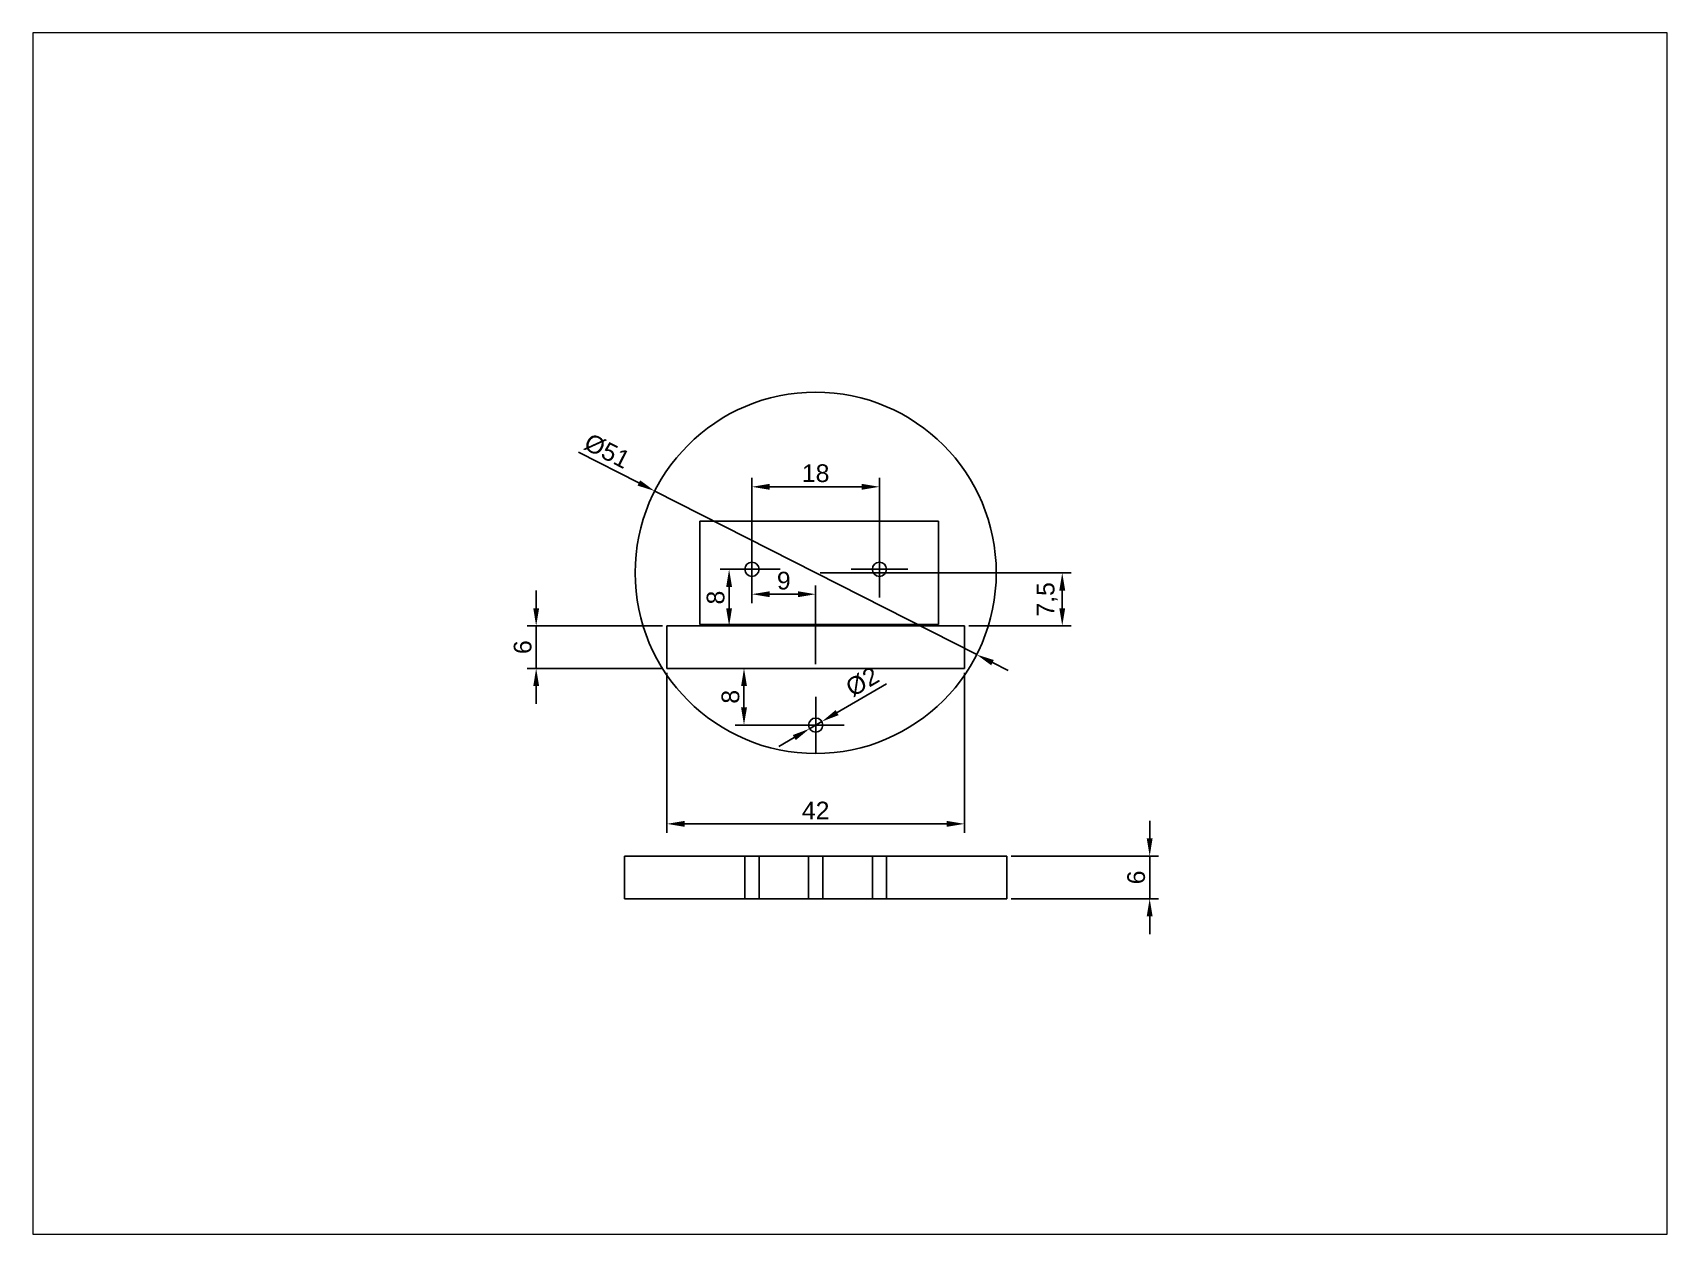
# Paper-space layout 'Sheet1' of a CAD drawing. Header units: millimetres. Extents: x 22 to 252, y 15 to 184.
# The model-space entities are those that its viewports show. They can reach past a viewport. Long polylines and large blocks are cut down to what shows.
import ezdxf

# ---------------------------------------------------------------- set-up
doc = ezdxf.new("R2010")
doc.units = ezdxf.units.MM
doc.linetypes.add('DASH2', pattern=[19.05, 12.7, -6.35])
for name, color, linetype in [('Camera', 3, 'Continuous'), ('Dim', 5, 'Continuous'), ('Hidden', 2, 'DASH2'), ('Mark', 6, 'Continuous')]:
    doc.layers.add(name, color=color, linetype=linetype)
doc.styles.get("Standard").update_dxf_attribs({"font": 'arial.ttf'})
doc.dimstyles.new('ISO-25', dxfattribs={"dimtxt": 2.5, "dimasz": 2.5, "dimexe": 1.25, "dimexo": 0.625, "dimtad": 1, "dimtxsty": 'Standard', "dimcen": 2.5, "dimadec": 0, "dimazin": 0, "dimtfac": 1, "dimtmove": 0, "dimatfit": 3, "dimfxl": 1, "dimarcsym": 0})

# ---------------------------------------------------------------- blocks, each defined once
blk = doc.blocks.new('*D7')
at = {"layer": 'Defpoints', "color": 0}
for p in [(159.16, 67.95), (159.16, 61.95), (179.33, 61.95)]:
    blk.add_point(p, dxfattribs=at)
at = {"layer": 'Dim', "color": 0, "lineweight": -2}
for p, q in [((179.33, 70.45), (179.33, 72.95)), ((159.79, 67.95), (180.58, 67.95)), ((179.33, 67.95), (179.33, 61.95)), ((159.79, 61.95), (180.58, 61.95)), ((179.33, 59.45), (179.33, 56.95))]:
    blk.add_line(p, q, dxfattribs=at)
at = {"layer": 'Dim', "color": 0}
for points in [[(178.91, 70.45), (179.74, 70.45), (179.33, 67.95)], [(179.74, 59.45), (178.91, 59.45), (179.33, 61.95)]]:
    blk.add_solid(points, dxfattribs=at)
at = {"layer": 'Dim', "color": 0, "insert": (177.43, 64.95), "char_height": 2.5, "attachment_point": 5, "rotation": 90}
blk.add_mtext('6', dxfattribs=at)
blk = doc.blocks.new('*D25')
at = {"layer": 'Defpoints', "color": 0}
for p in [(111.16, 94.45), (153.16, 94.45), (153.16, 72.51)]:
    blk.add_point(p, dxfattribs=at)
at = {"layer": 'Dim', "color": 0, "lineweight": -2}
for p, q in [((111.16, 93.82), (111.16, 71.26)), ((153.16, 93.82), (153.16, 71.26)), ((113.66, 72.51), (150.66, 72.51))]:
    blk.add_line(p, q, dxfattribs=at)
at = {"layer": 'Dim', "color": 0}
for points in [[(113.66, 72.93), (113.66, 72.09), (111.16, 72.51)], [(150.66, 72.09), (150.66, 72.93), (153.16, 72.51)]]:
    blk.add_solid(points, dxfattribs=at)
at = {"layer": 'Dim', "color": 0, "insert": (132.16, 74.39), "char_height": 2.5, "attachment_point": 5}
blk.add_mtext('42', dxfattribs=at)
blk = doc.blocks.new('*D26')
at = {"layer": 'Defpoints', "color": 0}
for p in [(111.16, 100.45), (92.69, 94.45), (111.16, 94.45)]:
    blk.add_point(p, dxfattribs=at)
at = {"layer": 'Dim', "color": 0, "lineweight": -2}
for p, q in [((92.69, 102.95), (92.69, 105.45)), ((110.54, 100.45), (91.44, 100.45)), ((92.69, 100.45), (92.69, 94.45)), ((110.54, 94.45), (91.44, 94.45)), ((92.69, 91.95), (92.69, 89.45))]:
    blk.add_line(p, q, dxfattribs=at)
at = {"layer": 'Dim', "color": 0}
for points in [[(92.28, 102.95), (93.11, 102.95), (92.69, 100.45)], [(93.11, 91.95), (92.28, 91.95), (92.69, 94.45)]]:
    blk.add_solid(points, dxfattribs=at)
at = {"layer": 'Dim', "color": 0, "insert": (90.79, 97.45), "char_height": 2.5, "attachment_point": 5, "rotation": 90}
blk.add_mtext('6', dxfattribs=at)
blk = doc.blocks.new('*D27')
at = {"layer": 'Defpoints', "color": 0}
for p in [(109.43, 119.49), (154.9, 96.4)]:
    blk.add_point(p, dxfattribs=at)
at = {"layer": 'Dim', "color": 0, "lineweight": -2}
for p, q in [((107.2, 120.63), (98.67, 124.96)), ((154.9, 96.4), (109.43, 119.49)), ((157.13, 95.27), (159.36, 94.14))]:
    blk.add_line(p, q, dxfattribs=at)
at = {"layer": 'Dim', "color": 0}
for points in [[(107.01, 120.26), (107.39, 121), (109.43, 119.49)], [(157.32, 95.64), (156.94, 94.9), (154.9, 96.4)]]:
    blk.add_solid(points, dxfattribs=at)
at = {"layer": 'Dim', "color": 0, "insert": (102.71, 125.12), "char_height": 2.5, "attachment_point": 5, "rotation": 333.0733}
blk.add_mtext('%%c51', dxfattribs=at)
blk = doc.blocks.new('*D28')
at = {"layer": 'Defpoints', "color": 0}
for p in [(131.3, 85.94), (133.03, 86.95)]:
    blk.add_point(p, dxfattribs=at)
at = {"layer": 'Dim', "color": 0, "lineweight": -2}
for p, q in [((135.19, 88.21), (142.17, 92.28)), ((131.3, 85.94), (133.03, 86.95)), ((129.14, 84.69), (126.98, 83.43))]:
    blk.add_line(p, q, dxfattribs=at)
at = {"layer": 'Dim', "color": 0}
for points in [[(134.98, 88.57), (135.4, 87.85), (133.03, 86.95)], [(129.35, 84.33), (128.93, 85.05), (131.3, 85.94)]]:
    blk.add_solid(points, dxfattribs=at)
at = {"layer": 'Dim', "color": 0, "insert": (138.77, 92.57), "char_height": 2.5, "attachment_point": 5, "rotation": 30.219}
blk.add_mtext('%%c2', dxfattribs=at)
blk = doc.blocks.new('*D30')
at = {"layer": 'Defpoints', "color": 0}
for p in [(123.16, 108.45), (132.16, 104.93), (132.16, 94.45)]:
    blk.add_point(p, dxfattribs=at)
at = {"layer": 'Dim', "color": 0, "lineweight": -2}
for p, q in [((123.16, 107.82), (123.16, 103.68)), ((125.66, 104.93), (129.66, 104.93)), ((132.16, 95.07), (132.16, 106.18))]:
    blk.add_line(p, q, dxfattribs=at)
at = {"layer": 'Dim', "color": 0}
for points in [[(125.66, 105.34), (125.66, 104.51), (123.16, 104.93)], [(129.66, 104.51), (129.66, 105.34), (132.16, 104.93)]]:
    blk.add_solid(points, dxfattribs=at)
at = {"layer": 'Dim', "color": 0, "insert": (127.66, 106.83), "char_height": 2.5, "attachment_point": 5}
blk.add_mtext('9', dxfattribs=at)
blk = doc.blocks.new('*D31')
at = {"layer": 'Defpoints', "color": 0}
for p in [(122.04, 94.45), (132.16, 94.45), (132.16, 86.45)]:
    blk.add_point(p, dxfattribs=at)
at = {"layer": 'Dim', "color": 0, "lineweight": -2}
for p, q in [((131.54, 94.45), (120.79, 94.45)), ((122.04, 88.95), (122.04, 91.95)), ((131.54, 86.45), (120.79, 86.45))]:
    blk.add_line(p, q, dxfattribs=at)
at = {"layer": 'Dim', "color": 0}
for points in [[(122.46, 91.95), (121.63, 91.95), (122.04, 94.45)], [(121.63, 88.95), (122.46, 88.95), (122.04, 86.45)]]:
    blk.add_solid(points, dxfattribs=at)
at = {"layer": 'Dim', "color": 0, "insert": (120.14, 90.45), "char_height": 2.5, "attachment_point": 5, "rotation": 90}
blk.add_mtext('8', dxfattribs=at)
blk = doc.blocks.new('*D32')
at = {"layer": 'Defpoints', "color": 0}
for p in [(123.16, 108.45), (111.16, 100.45), (119.94, 100.45)]:
    blk.add_point(p, dxfattribs=at)
at = {"layer": 'Dim', "color": 0, "lineweight": -2}
for p, q in [((122.54, 108.45), (118.69, 108.45)), ((119.94, 105.95), (119.94, 102.95)), ((111.79, 100.45), (121.19, 100.45))]:
    blk.add_line(p, q, dxfattribs=at)
at = {"layer": 'Dim', "color": 0}
for points in [[(120.35, 105.95), (119.52, 105.95), (119.94, 108.45)], [(119.52, 102.95), (120.35, 102.95), (119.94, 100.45)]]:
    blk.add_solid(points, dxfattribs=at)
at = {"layer": 'Dim', "color": 0, "insert": (118.04, 104.45), "char_height": 2.5, "attachment_point": 5, "rotation": 90}
blk.add_mtext('8', dxfattribs=at)
blk = doc.blocks.new('*D33')
at = {"layer": 'Defpoints', "color": 0}
for p in [(141.16, 120.09), (123.16, 108.45), (141.16, 108.45)]:
    blk.add_point(p, dxfattribs=at)
at = {"layer": 'Dim', "color": 0, "lineweight": -2}
for p, q in [((123.16, 109.07), (123.16, 121.34)), ((125.66, 120.09), (138.66, 120.09)), ((141.16, 109.07), (141.16, 121.34))]:
    blk.add_line(p, q, dxfattribs=at)
at = {"layer": 'Dim', "color": 0}
for points in [[(125.66, 120.51), (125.66, 119.67), (123.16, 120.09)], [(138.66, 119.67), (138.66, 120.51), (141.16, 120.09)]]:
    blk.add_solid(points, dxfattribs=at)
at = {"layer": 'Dim', "color": 0, "insert": (132.16, 121.99), "char_height": 2.5, "attachment_point": 5}
blk.add_mtext('18', dxfattribs=at)
blk = doc.blocks.new('*D34')
at = {"layer": 'Defpoints', "color": 0}
for p in [(132.16, 107.95), (166.98, 107.95), (153.16, 100.45)]:
    blk.add_point(p, dxfattribs=at)
at = {"layer": 'Dim', "color": 0, "lineweight": -2}
for p, q in [((132.79, 107.95), (168.23, 107.95)), ((166.98, 102.95), (166.98, 105.45)), ((153.79, 100.45), (168.23, 100.45))]:
    blk.add_line(p, q, dxfattribs=at)
at = {"layer": 'Dim', "color": 0}
for points in [[(167.4, 105.45), (166.57, 105.45), (166.98, 107.95)], [(166.57, 102.95), (167.4, 102.95), (166.98, 100.45)]]:
    blk.add_solid(points, dxfattribs=at)
at = {"layer": 'Dim', "color": 0, "insert": (164.86, 104.2), "char_height": 2.5, "attachment_point": 5, "rotation": 90}
blk.add_mtext('7,5', dxfattribs=at)

msp = doc.modelspace()

# ---------------------------------------------------------------- linework, layer by layer
for p, q in [((83, 190), (137, 190)), ((83, 184), (83, 190)), ((137, 190), (137, 184)), ((137, 184), (83, 184))]:
    msp.add_line(p, q)
for centre, radius in [((110, 230), 25.5), ((101, 230.5), 1), ((119, 230.5), 1), ((110, 208.5), 1)]:
    msp.add_circle(centre, radius)
at = {"layer": 'Camera'}
for p, q in [((127.35, 237.3), (93.65, 237.3)), ((93.65, 237.3), (93.65, 222.7)), ((127.35, 222.7), (127.35, 237.3)), ((93.65, 222.7), (111, 222.7)), ((110, 222.5), (110, 222.7)), ((110, 222.7), (127.35, 222.7))]:
    msp.add_line(p, q, dxfattribs=at)
at = {"layer": 'Hidden'}
for p, q in [((100, 190), (100, 184)), ((102, 190), (102, 184)), ((109, 190), (109, 184)), ((111, 190), (111, 184)), ((118, 190), (118, 184)), ((120, 190), (120, 184))]:
    msp.add_line(p, q, dxfattribs=at)
at = {"layer": 'Mark'}
for p, q in [((101, 230.5), (101, 234.5)), ((119, 230.5), (119, 234.5)), ((101, 230.5), (97, 230.5)), ((101, 230.5), (105, 230.5)), ((101, 230.5), (101, 226.5)), ((119, 230.5), (115, 230.5)), ((119, 230.5), (119, 226.5)), ((119, 230.5), (123, 230.5)), ((131, 222.5), (89, 222.5)), ((89, 216.5), (89, 222.5)), ((131, 222.5), (131, 216.5)), ((131, 216.5), (89, 216.5)), ((110, 208.5), (110, 212.5)), ((110, 208.5), (106, 208.5)), ((110, 208.5), (114, 208.5)), ((110, 208.5), (110, 204.5))]:
    msp.add_line(p, q, dxfattribs=at)

psp = doc.layouts.new('Sheet1')

# ---------------------------------------------------------------- dimensions: what is measured, and where the dimension line sits
at = {"layer": 'Dim'}
for p1, p2, picture, middle in [((154.899, 96.399), (109.428, 119.495), '*D27', (101.82, 123.359)), ((131.299, 85.944), (133.027, 86.95), '*D28', (139.759, 90.871))]:
    dim = psp.add_diameter_dim_2p(p1=p1, p2=p2, dimstyle='ISO-25', override={"dimlfac": -1}, dxfattribs=at)
    dim.commit()
    dim.dimension.update_dxf_attribs({"geometry": picture, "text_midpoint": middle, "dimtype": 163})
for base, p1, p2, picture, middle in [((141.163, 120.089), (123.163, 108.447), (141.163, 108.447), '*D33', (132.163, 121.991)), ((132.163, 104.928), (123.163, 108.447), (132.163, 94.447), '*D30', (127.663, 106.829)), ((153.163, 72.51), (111.163, 94.447), (153.163, 94.447), '*D25', (132.163, 74.39))]:
    dim = psp.add_linear_dim(base=base, p1=p1, p2=p2, dimstyle='ISO-25', override={"dimlfac": -1}, dxfattribs=at)
    dim.commit()
    dim.dimension.update_dxf_attribs({"geometry": picture, "text_midpoint": middle})
for base, p1, p2, picture, middle in [((119.938, 100.447), (123.163, 108.447), (111.163, 100.447), '*D32', (118.037, 104.447)), ((92.694, 94.447), (111.163, 100.447), (111.163, 94.447), '*D26', (90.793, 97.447)), ((122.042, 94.447), (132.163, 86.447), (132.163, 94.447), '*D31', (120.141, 90.447)), ((179.327, 61.947), (159.163, 67.947), (159.163, 61.947), '*D7', (177.426, 64.947))]:
    dim = psp.add_linear_dim(base=base, p1=p1, p2=p2, angle=90, dimstyle='ISO-25', override={"dimlfac": -1}, dxfattribs=at)
    dim.commit()
    dim.dimension.update_dxf_attribs({"geometry": picture, "text_midpoint": middle})
dim = psp.add_linear_dim(base=(166.983, 107.947), p1=(153.163, 100.447), p2=(132.163, 107.947), angle=90, dimstyle='ISO-25', dxfattribs=at)
dim.commit()
dim.dimension.update_dxf_attribs({"geometry": '*D34', "text_midpoint": (164.862, 104.197)})

# ---------------------------------------------------------------- viewports
at = {"layer": '0', "view_target_point": (4.846, 22.777)}
psp.add_viewport(center=(137.01, 99.381), size=(230.832, 169.61538), view_center_point=(110, 198.657), view_height=169.61538, dxfattribs=at)

doc.saveas('drawing.dxf')
